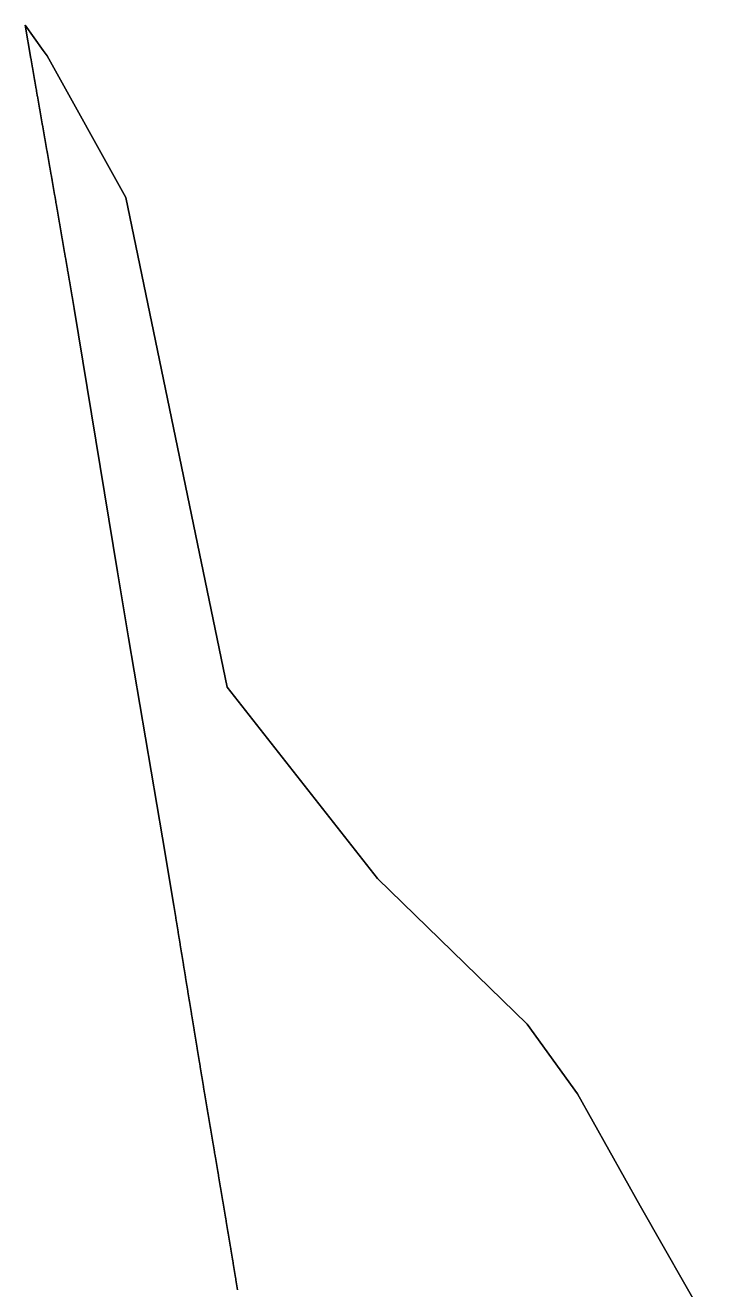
# Model space of a CAD drawing. Header units: inches. Extents: x 130170 to 284068, y 377793 to 804530.
# Drawn here: x 193445.8 to 193652.3, y 486106 to 486488.3 of the extents above; entities that cross this region are included whole.
import ezdxf

# ---------------------------------------------------------------- set-up
doc = ezdxf.new("R2010")
doc.units = ezdxf.units.IN
doc.header["$MEASUREMENT"] = 0
doc.layers.add('muni_il', color=7, linetype='Continuous')

msp = doc.modelspace()

# ---------------------------------------------------------------- linework, layer by layer
at = {"layer": 'muni_il'}
for points in [[(193652.29, 486095.44), (193631.88, 486131.37), (193612.92, 486165.18), (193597.7, 486186.23), (193552.32, 486230.31), (193506.92, 486288.21), (193476.22, 486436.24), (193452.42, 486479.11), (193451.25, 486480.74), (193445.79, 486488.31), (193447.5, 486478.27), (193447.53, 486478.07), (193447.56, 486477.87), (193447.6, 486477.67), (193447.63, 486477.48), (193447.67, 486477.28), (193447.7, 486477.08), (193447.73, 486476.89), (193447.77, 486476.69), (193447.8, 486476.49), (193447.84, 486476.3), (193447.87, 486476.1), (193447.9, 486475.9), (193447.94, 486475.7), (193447.97, 486475.51), (193448.01, 486475.31), (193448.04, 486475.11), (193448.08, 486474.92), (193448.11, 486474.72), (193448.14, 486474.52), (193448.18, 486474.32), (193448.21, 486474.13), (193448.25, 486473.93), (193448.28, 486473.73), (193448.31, 486473.54), (193448.35, 486473.34), (193448.38, 486473.14), (193448.42, 486472.95), (193448.45, 486472.75), (193448.49, 486472.55), (193448.52, 486472.35), (193448.55, 486472.16), (193448.59, 486471.96), (193448.62, 486471.76), (193448.66, 486471.57), (193448.69, 486471.37), (193448.73, 486471.17), (193448.76, 486470.97), (193448.79, 486470.78), (193448.83, 486470.58), (193448.86, 486470.38), (193448.9, 486470.19), (193448.93, 486469.99), (193448.96, 486469.79), (193449, 486469.6), (193449.03, 486469.4), (193449.07, 486469.2), (193449.1, 486469), (193449.14, 486468.81), (193449.17, 486468.61), (193449.2, 486468.41), (193449.24, 486468.22), (193449.27, 486468.02), (193449.31, 486467.82), (193449.34, 486467.62), (193449.38, 486467.43), (193449.41, 486467.23), (193449.44, 486467.03), (193449.48, 486466.84), (193449.51, 486466.64), (193449.55, 486466.44), (193449.58, 486466.25), (193449.62, 486466.05), (193449.65, 486465.85), (193449.68, 486465.65), (193449.72, 486465.46), (193449.75, 486465.26), (193449.79, 486465.06), (193449.82, 486464.87), (193449.86, 486464.67), (193449.89, 486464.47), (193449.92, 486464.28), (193449.96, 486464.08), (193449.99, 486463.88), (193450.03, 486463.68), (193450.06, 486463.49), (193450.1, 486463.29), (193450.13, 486463.09), (193450.16, 486462.9), (193450.2, 486462.7), (193450.23, 486462.5), (193450.27, 486462.3), (193450.3, 486462.11), (193450.34, 486461.91), (193450.37, 486461.71), (193450.4, 486461.52), (193450.44, 486461.32), (193450.47, 486461.12), (193450.51, 486460.93), (193450.54, 486460.73), (193450.58, 486460.53), (193450.61, 486460.33), (193450.64, 486460.14), (193450.68, 486459.94), (193450.71, 486459.74), (193450.75, 486459.55), (193450.78, 486459.35), (193450.82, 486459.15), (193450.85, 486458.96), (193450.89, 486458.76), (193450.92, 486458.56), (193450.95, 486458.36), (193450.99, 486458.17), (193451.02, 486457.97), (193451.06, 486457.77), (193451.09, 486457.58), (193451.13, 486457.38), (193451.16, 486457.18), (193451.19, 486456.99), (193451.23, 486456.79), (193451.26, 486456.59), (193451.3, 486456.39), (193451.33, 486456.2), (193451.37, 486456), (193451.4, 486455.8), (193451.44, 486455.61), (193451.47, 486455.41), (193451.5, 486455.21), (193451.54, 486455.02), (193451.57, 486454.82), (193451.61, 486454.62), (193451.64, 486454.42), (193451.68, 486454.23), (193451.71, 486454.03), (193451.75, 486453.83), (193451.78, 486453.64), (193451.81, 486453.44), (193451.85, 486453.24), (193451.88, 486453.04), (193451.92, 486452.85), (193451.95, 486452.65), (193451.99, 486452.45), (193452.02, 486452.26), (193452.06, 486452.06), (193452.09, 486451.86), (193452.12, 486451.67), (193452.16, 486451.47), (193452.19, 486451.27), (193452.23, 486451.07), (193452.26, 486450.88), (193452.3, 486450.68), (193452.33, 486450.48), (193452.37, 486450.29), (193452.4, 486450.09), (193452.43, 486449.89), (193452.47, 486449.7), (193452.5, 486449.5), (193452.54, 486449.3), (193452.57, 486449.1), (193452.61, 486448.91), (193452.64, 486448.71), (193452.68, 486448.51), (193452.71, 486448.32), (193452.74, 486448.12), (193452.78, 486447.92), (193452.81, 486447.73), (193452.85, 486447.53), (193452.88, 486447.33), (193452.92, 486447.13), (193452.95, 486446.94), (193452.99, 486446.74), (193453.02, 486446.54), (193453.05, 486446.35), (193453.09, 486446.15), (193453.12, 486445.95), (193453.16, 486445.76), (193453.19, 486445.56), (193453.23, 486445.36), (193453.26, 486445.16), (193453.3, 486444.97), (193453.33, 486444.77), (193453.37, 486444.57), (193453.4, 486444.38), (193453.43, 486444.18), (193453.47, 486443.98), (193453.5, 486443.79), (193453.54, 486443.59), (193453.57, 486443.39), (193453.61, 486443.19), (193453.64, 486443), (193453.68, 486442.8), (193453.71, 486442.6), (193453.75, 486442.41), (193453.78, 486442.21), (193453.84, 486441.87), (193453.9, 486441.53), (193453.93, 486441.34), (193453.97, 486441.14), (193454, 486440.94), (193454.04, 486440.74), (193454.07, 486440.55), (193454.1, 486440.35), (193454.14, 486440.15), (193454.17, 486439.96), (193454.21, 486439.76), (193454.24, 486439.56), (193454.27, 486439.37), (193454.31, 486439.17), (193454.34, 486438.97), (193454.38, 486438.77), (193454.41, 486438.58), (193454.45, 486438.38), (193454.48, 486438.18), (193454.51, 486437.99), (193454.55, 486437.79), (193454.58, 486437.59), (193454.62, 486437.39), (193454.65, 486437.2), (193454.68, 486437), (193454.72, 486436.8), (193454.75, 486436.61), (193454.79, 486436.41), (193454.82, 486436.21), (193454.86, 486436.02), (193454.89, 486435.82), (193454.92, 486435.62), (193454.96, 486435.42), (193454.99, 486435.23), (193455.03, 486435.03), (193455.06, 486434.83), (193455.09, 486434.64), (193455.13, 486434.44), (193455.16, 486434.24), (193455.2, 486434.04), (193455.23, 486433.85), (193455.26, 486433.65), (193455.3, 486433.45), (193455.33, 486433.26), (193455.37, 486433.06), (193455.4, 486432.86), (193455.43, 486432.66), (193455.47, 486432.47), (193455.5, 486432.27), (193455.54, 486432.07), (193455.57, 486431.88), (193455.61, 486431.68), (193455.64, 486431.48), (193455.67, 486431.29), (193455.71, 486431.09), (193455.74, 486430.89), (193455.78, 486430.69), (193455.81, 486430.5), (193455.84, 486430.3), (193455.88, 486430.1), (193455.91, 486429.91), (193455.95, 486429.71), (193455.98, 486429.51), (193456.01, 486429.31), (193456.05, 486429.12), (193456.08, 486428.92), (193456.12, 486428.72), (193456.15, 486428.53), (193456.18, 486428.33), (193456.22, 486428.13), (193456.25, 486427.93), (193456.29, 486427.74), (193456.32, 486427.54), (193456.35, 486427.34), (193456.39, 486427.15), (193456.42, 486426.95), (193456.46, 486426.75), (193456.49, 486426.56), (193456.52, 486426.36), (193456.56, 486426.16), (193456.59, 486425.96), (193456.63, 486425.77), (193456.66, 486425.57), (193456.69, 486425.37), (193456.73, 486425.18), (193456.76, 486424.98), (193456.8, 486424.78), (193456.83, 486424.58), (193456.86, 486424.39), (193456.9, 486424.19), (193456.93, 486423.99), (193456.96, 486423.8), (193457, 486423.6), (193457.03, 486423.4), (193457.07, 486423.2), (193457.1, 486423.01), (193457.13, 486422.81), (193457.17, 486422.61), (193457.2, 486422.42), (193457.24, 486422.22), (193457.27, 486422.02), (193457.3, 486421.82), (193457.34, 486421.63), (193457.37, 486421.43), (193457.41, 486421.23), (193457.44, 486421.04), (193457.47, 486420.84), (193457.51, 486420.64), (193457.54, 486420.45), (193457.58, 486420.25), (193457.61, 486420.05), (193457.64, 486419.85), (193457.68, 486419.66), (193457.71, 486419.46), (193457.74, 486419.26), (193457.78, 486419.07), (193457.81, 486418.87), (193457.85, 486418.67), (193457.88, 486418.47), (193457.91, 486418.28), (193457.95, 486418.08), (193457.98, 486417.88), (193458.02, 486417.69), (193458.05, 486417.49), (193458.08, 486417.29), (193458.12, 486417.09), (193458.15, 486416.9), (193458.18, 486416.7), (193458.22, 486416.5), (193458.25, 486416.31), (193458.29, 486416.11), (193458.32, 486415.91), (193458.35, 486415.71), (193458.39, 486415.52), (193458.42, 486415.32), (193458.45, 486415.12), (193458.49, 486414.93), (193458.52, 486414.73), (193458.56, 486414.53), (193458.59, 486414.33), (193458.62, 486414.14), (193458.66, 486413.94), (193458.69, 486413.74), (193458.73, 486413.55), (193458.76, 486413.35), (193458.79, 486413.15), (193458.83, 486412.95), (193458.86, 486412.76), (193458.89, 486412.56), (193458.93, 486412.36), (193458.96, 486412.17), (193459, 486411.97), (193459.03, 486411.77), (193459.06, 486411.57), (193459.1, 486411.38), (193459.13, 486411.18), (193459.16, 486410.98), (193459.2, 486410.79), (193459.23, 486410.59), (193459.27, 486410.39), (193459.3, 486410.19), (193459.33, 486410), (193459.37, 486409.8), (193459.4, 486409.6), (193459.43, 486409.41), (193459.47, 486409.21), (193459.5, 486409.01), (193459.53, 486408.81), (193459.57, 486408.62), (193459.6, 486408.42), (193459.64, 486408.22), (193459.67, 486408.03), (193459.7, 486407.83), (193459.74, 486407.63), (193459.77, 486407.43), (193459.8, 486407.24), (193459.84, 486407.04), (193459.87, 486406.84), (193459.91, 486406.65), (193459.94, 486406.45), (193459.97, 486406.25), (193460.01, 486406.05), (193460.04, 486405.86), (193460.07, 486405.66), (193460.11, 486405.46), (193460.14, 486405.27), (193460.17, 486405.07), (193460.21, 486404.87), (193460.24, 486404.67), (193460.28, 486404.48), (193460.31, 486404.28), (193460.34, 486404.08), (193460.38, 486403.89), (193460.41, 486403.69), (193460.44, 486403.49), (193460.48, 486403.29), (193460.51, 486403.1), (193460.54, 486402.9), (193460.58, 486402.7), (193473.68, 486323.05), (193477.03, 486303.06), (193487.36, 486242.6), (193490.76, 486222.09), (193490.79, 486221.89), (193490.82, 486221.69), (193490.86, 486221.49), (193490.89, 486221.3), (193490.92, 486221.1), (193490.95, 486220.9), (193490.98, 486220.7), (193491.01, 486220.51), (193491.05, 486220.31), (193491.08, 486220.11), (193491.11, 486219.91), (193491.14, 486219.72), (193491.18, 486219.52), (193491.21, 486219.32), (193491.24, 486219.12), (193491.27, 486218.93), (193491.3, 486218.73), (193491.34, 486218.53), (193491.37, 486218.33), (193491.4, 486218.14), (193491.43, 486217.94), (193491.46, 486217.74), (193491.5, 486217.54), (193491.53, 486217.35), (193491.56, 486217.15), (193491.59, 486216.95), (193491.62, 486216.75), (193491.66, 486216.56), (193491.69, 486216.36), (193491.72, 486216.16), (193491.75, 486215.96), (193491.78, 486215.77), (193491.82, 486215.57), (193491.85, 486215.37), (193491.88, 486215.18), (193491.91, 486214.98), (193491.94, 486214.78), (193491.98, 486214.58), (193492.01, 486214.39), (193492.04, 486214.19), (193492.07, 486213.99), (193492.1, 486213.79), (193492.14, 486213.6), (193492.17, 486213.4), (193492.2, 486213.2), (193492.23, 486213), (193492.27, 486212.81), (193492.3, 486212.61), (193492.33, 486212.41), (193492.36, 486212.21), (193492.39, 486212.02), (193492.43, 486211.82), (193492.46, 486211.62), (193492.49, 486211.42), (193492.52, 486211.23), (193492.55, 486211.03), (193492.59, 486210.83), (193492.62, 486210.63), (193492.65, 486210.44), (193492.68, 486210.24), (193492.71, 486210.04), (193492.75, 486209.85), (193492.78, 486209.65), (193492.81, 486209.45), (193492.84, 486209.25), (193492.88, 486209.06), (193492.91, 486208.86), (193492.94, 486208.66), (193492.97, 486208.46), (193493, 486208.27), (193493.04, 486208.07), (193493.07, 486207.87), (193493.1, 486207.67), (193493.13, 486207.48), (193493.16, 486207.28), (193493.2, 486207.08), (193493.23, 486206.88), (193493.26, 486206.69), (193493.29, 486206.49), (193493.33, 486206.29), (193493.36, 486206.09), (193493.39, 486205.9), (193493.42, 486205.7), (193493.45, 486205.5), (193493.49, 486205.31), (193493.52, 486205.11), (193493.55, 486204.91), (193493.58, 486204.71), (193493.62, 486204.52), (193493.65, 486204.32), (193493.68, 486204.12), (193493.71, 486203.92), (193493.74, 486203.73), (193493.78, 486203.53), (193493.81, 486203.33), (193493.84, 486203.13), (193493.87, 486202.94), (193493.91, 486202.74), (193493.94, 486202.54), (193493.97, 486202.34), (193494, 486202.15), (193494.03, 486201.95), (193494.07, 486201.75), (193494.1, 486201.55), (193494.13, 486201.36), (193494.16, 486201.16), (193494.2, 486200.96), (193494.23, 486200.77), (193494.26, 486200.57), (193494.29, 486200.37), (193494.32, 486200.17), (193494.36, 486199.98), (193494.39, 486199.78), (193494.42, 486199.58), (193494.45, 486199.38), (193494.49, 486199.19), (193494.52, 486198.99), (193494.55, 486198.79), (193494.58, 486198.59), (193494.61, 486198.4), (193494.65, 486198.2), (193494.68, 486198), (193494.71, 486197.8), (193494.74, 486197.61), (193494.78, 486197.41), (193494.81, 486197.21), (193494.84, 486197.02), (193494.87, 486196.82), (193494.91, 486196.62), (193494.94, 486196.42), (193494.97, 486196.23), (193495, 486196.03), (193495.03, 486195.83), (193495.07, 486195.63), (193495.1, 486195.44), (193495.13, 486195.24), (193495.16, 486195.04), (193495.2, 486194.84), (193495.23, 486194.65), (193495.26, 486194.45), (193495.29, 486194.25), (193495.32, 486194.05), (193495.36, 486193.86), (193495.39, 486193.66), (193495.42, 486193.46), (193495.45, 486193.27), (193495.49, 486193.07), (193495.52, 486192.87), (193495.55, 486192.67), (193495.58, 486192.48), (193495.62, 486192.28), (193495.65, 486192.08), (193495.68, 486191.88), (193495.71, 486191.69), (193495.75, 486191.49), (193495.78, 486191.29), (193495.81, 486191.09), (193495.84, 486190.9), (193495.87, 486190.7), (193495.91, 486190.5), (193495.94, 486190.3), (193495.97, 486190.11), (193496, 486189.91), (193496.04, 486189.71), (193496.07, 486189.52), (193496.1, 486189.32), (193496.13, 486189.12), (193496.17, 486188.92), (193496.2, 486188.73), (193496.23, 486188.53), (193496.26, 486188.33), (193496.3, 486188.13), (193496.33, 486187.94), (193496.36, 486187.74), (193496.39, 486187.54), (193496.43, 486187.34), (193496.46, 486187.15), (193496.49, 486186.95), (193496.52, 486186.75), (193496.55, 486186.55), (193496.59, 486186.36), (193496.62, 486186.16), (193496.65, 486185.96), (193496.68, 486185.77), (193496.72, 486185.57), (193496.75, 486185.37), (193496.78, 486185.17), (193496.81, 486184.98), (193496.85, 486184.78), (193496.88, 486184.58), (193496.91, 486184.38), (193496.94, 486184.19), (193496.98, 486183.99), (193497.01, 486183.79), (193497.04, 486183.59), (193497.07, 486183.4), (193497.11, 486183.2), (193497.14, 486183), (193497.17, 486182.8), (193497.2, 486182.61), (193497.24, 486182.41), (193497.27, 486182.21), (193497.3, 486182.02), (193497.33, 486181.82), (193497.37, 486181.62), (193497.4, 486181.42), (193497.43, 486181.23), (193497.46, 486181.03), (193497.5, 486180.83), (193497.53, 486180.63), (193497.56, 486180.44), (193497.59, 486180.24), (193497.63, 486180.04), (193497.66, 486179.84), (193497.69, 486179.65), (193497.72, 486179.45), (193497.76, 486179.25), (193497.79, 486179.06), (193497.82, 486178.86), (193497.85, 486178.66), (193497.89, 486178.46), (193497.92, 486178.27), (193497.95, 486178.07), (193497.98, 486177.87), (193498.02, 486177.67), (193498.05, 486177.48), (193498.08, 486177.28), (193498.11, 486177.08), (193498.15, 486176.88), (193498.18, 486176.69), (193498.21, 486176.49), (193498.24, 486176.29), (193498.28, 486176.1), (193498.31, 486175.9), (193498.34, 486175.7), (193498.37, 486175.5), (193498.41, 486175.31), (193498.44, 486175.11), (193498.47, 486174.91), (193498.5, 486174.71), (193498.54, 486174.52), (193498.57, 486174.32), (193498.6, 486174.12), (193498.63, 486173.92), (193498.67, 486173.73), (193498.7, 486173.53), (193498.73, 486173.33), (193498.76, 486173.14), (193498.8, 486172.94), (193498.83, 486172.74), (193498.86, 486172.54), (193498.89, 486172.35), (193498.93, 486172.15), (193498.96, 486171.95), (193498.99, 486171.75), (193499.02, 486171.56), (193499.06, 486171.36), (193499.09, 486171.16), (193499.12, 486170.96), (193499.15, 486170.77), (193499.19, 486170.57), (193499.22, 486170.37), (193499.25, 486170.18), (193499.29, 486169.98), (193499.32, 486169.78), (193499.35, 486169.58), (193499.38, 486169.39), (193499.42, 486169.19), (193499.45, 486168.99), (193499.48, 486168.79), (193499.51, 486168.6), (193499.55, 486168.4), (193499.58, 486168.2), (193499.61, 486168), (193499.64, 486167.81), (193499.68, 486167.61), (193499.71, 486167.41), (193499.74, 486167.22), (193499.77, 486167.02), (193499.81, 486166.82), (193499.84, 486166.62), (193499.87, 486166.43), (193499.91, 486166.23), (193499.94, 486166.03), (193499.97, 486165.83), (193500, 486165.64), (193500.04, 486165.44), (193500.07, 486165.24), (193500.1, 486165.04), (193500.13, 486164.85), (193500.17, 486164.65), (193500.2, 486164.45), (193500.23, 486164.26), (193500.26, 486164.06), (193500.3, 486163.86), (193500.33, 486163.66), (193500.36, 486163.47), (193500.39, 486163.27), (193500.43, 486163.07), (193500.46, 486162.87), (193500.49, 486162.68), (193500.53, 486162.48), (193500.56, 486162.28), (193500.59, 486162.09), (193500.62, 486161.89), (193500.66, 486161.69), (193500.69, 486161.49), (193500.72, 486161.3), (193500.75, 486161.1), (193500.79, 486160.9), (193500.85, 486160.51), (193500.89, 486160.28), (193500.93, 486160.08), (193500.96, 486159.89), (193500.99, 486159.69), (193501.03, 486159.49), (193501.06, 486159.29), (193501.09, 486159.1), (193501.13, 486158.9), (193501.16, 486158.7), (193501.19, 486158.51), (193501.23, 486158.31), (193501.26, 486158.11), (193501.29, 486157.91), (193501.33, 486157.72), (193501.36, 486157.52), (193501.4, 486157.32), (193501.43, 486157.13), (193501.46, 486156.93), (193501.5, 486156.73), (193501.53, 486156.53), (193501.56, 486156.34), (193501.6, 486156.14), (193501.63, 486155.94), (193501.66, 486155.75), (193501.7, 486155.55), (193501.73, 486155.35), (193501.76, 486155.15), (193501.8, 486154.96), (193501.83, 486154.76), (193501.87, 486154.56), (193501.9, 486154.37), (193501.93, 486154.17), (193501.97, 486153.97), (193502, 486153.77), (193502.03, 486153.58), (193502.07, 486153.38), (193502.1, 486153.18), (193502.13, 486152.98), (193502.17, 486152.79), (193502.2, 486152.59), (193502.23, 486152.39), (193502.27, 486152.2), (193502.3, 486152), (193502.34, 486151.8), (193502.37, 486151.6), (193502.4, 486151.41), (193502.44, 486151.21), (193502.47, 486151.01), (193502.5, 486150.82), (193502.54, 486150.62), (193502.57, 486150.42), (193502.6, 486150.22), (193502.64, 486150.03), (193502.67, 486149.83), (193502.7, 486149.63), (193502.74, 486149.44), (193502.77, 486149.24), (193502.8, 486149.04), (193502.84, 486148.84), (193502.87, 486148.65), (193502.9, 486148.45), (193502.94, 486148.25), (193502.97, 486148.06), (193503, 486147.86), (193503.04, 486147.66), (193503.07, 486147.46), (193503.1, 486147.27), (193503.14, 486147.07), (193503.17, 486146.87), (193503.21, 486146.68), (193503.24, 486146.48), (193503.27, 486146.28), (193503.31, 486146.08), (193503.34, 486145.89), (193503.37, 486145.69), (193503.41, 486145.49), (193503.44, 486145.29), (193503.47, 486145.1), (193503.51, 486144.9), (193503.54, 486144.7), (193503.57, 486144.51), (193503.61, 486144.31), (193503.64, 486144.11), (193503.67, 486143.91), (193503.71, 486143.72), (193503.74, 486143.52), (193503.77, 486143.32), (193503.81, 486143.13), (193503.84, 486142.93), (193503.87, 486142.73), (193503.91, 486142.53), (193503.94, 486142.34), (193503.97, 486142.14), (193504.01, 486141.94), (193504.04, 486141.75), (193504.07, 486141.55), (193504.11, 486141.35), (193504.14, 486141.15), (193504.17, 486140.96), (193504.21, 486140.76), (193504.24, 486140.56), (193504.27, 486140.37), (193504.31, 486140.17), (193504.34, 486139.97), (193504.37, 486139.77), (193504.41, 486139.58), (193504.44, 486139.38), (193504.47, 486139.18), (193504.51, 486138.98), (193504.54, 486138.79), (193504.57, 486138.59), (193504.61, 486138.39), (193504.64, 486138.2), (193504.67, 486138), (193504.71, 486137.8), (193504.74, 486137.6), (193504.77, 486137.41), (193504.81, 486137.21), (193504.84, 486137.01), (193504.87, 486136.82), (193504.91, 486136.62), (193504.94, 486136.42), (193504.97, 486136.22), (193505.01, 486136.03), (193505.04, 486135.83), (193505.07, 486135.63), (193505.11, 486135.43), (193505.14, 486135.24), (193505.17, 486135.04), (193505.2, 486134.84), (193505.24, 486134.65), (193505.27, 486134.45), (193505.3, 486134.25), (193505.34, 486134.05), (193505.37, 486133.86), (193505.4, 486133.66), (193505.44, 486133.46), (193505.47, 486133.27), (193505.5, 486133.07), (193505.54, 486132.87), (193505.57, 486132.67), (193505.6, 486132.48), (193505.64, 486132.28), (193505.67, 486132.08), (193505.7, 486131.88), (193505.74, 486131.69), (193505.77, 486131.49), (193505.8, 486131.29), (193505.84, 486131.1), (193505.87, 486130.9), (193505.9, 486130.7), (193505.94, 486130.5), (193505.97, 486130.31), (193506, 486130.11), (193506.03, 486129.91), (193506.07, 486129.72), (193506.1, 486129.52), (193506.13, 486129.32), (193506.17, 486129.12), (193506.2, 486128.93), (193506.23, 486128.73), (193506.27, 486128.53), (193506.3, 486128.33), (193506.33, 486128.14), (193506.37, 486127.94), (193506.4, 486127.74), (193506.43, 486127.55), (193506.47, 486127.35), (193506.5, 486127.15), (193506.53, 486126.95), (193506.56, 486126.76), (193506.6, 486126.56), (193506.63, 486126.36), (193506.66, 486126.16), (193506.7, 486125.97), (193506.73, 486125.77), (193506.76, 486125.57), (193506.8, 486125.38), (193506.83, 486125.18), (193506.86, 486124.98), (193506.9, 486124.78), (193506.93, 486124.59), (193506.96, 486124.39), (193506.99, 486124.19), (193507.03, 486124), (193507.06, 486123.8), (193507.09, 486123.6), (193507.13, 486123.4), (193507.16, 486123.21), (193507.19, 486123.01), (193507.23, 486122.81), (193507.26, 486122.61), (193507.29, 486122.42), (193507.33, 486122.22), (193507.36, 486122.02), (193507.39, 486121.83), (193507.42, 486121.63), (193507.46, 486121.43), (193507.49, 486121.23), (193507.52, 486121.04), (193507.56, 486120.84), (193507.59, 486120.64), (193507.62, 486120.44), (193507.66, 486120.25), (193507.69, 486120.05), (193507.72, 486119.85), (193507.75, 486119.66), (193507.79, 486119.46), (193507.82, 486119.26), (193507.85, 486119.06), (193507.89, 486118.87), (193507.92, 486118.67), (193507.95, 486118.47), (193508, 486118.19), (193508.03, 486117.99), (193508.06, 486117.8), (193508.1, 486117.6), (193508.13, 486117.4), (193508.16, 486117.21), (193508.19, 486117.01), (193508.23, 486116.81), (193508.26, 486116.61), (193508.29, 486116.42), (193508.32, 486116.22), (193508.35, 486116.02), (193508.39, 486115.82), (193508.42, 486115.63), (193508.45, 486115.43), (193508.48, 486115.23), (193508.52, 486115.03), (193508.55, 486114.84), (193508.58, 486114.64), (193508.61, 486114.44), (193508.65, 486114.24), (193508.68, 486114.05), (193508.71, 486113.85), (193508.74, 486113.65), (193508.78, 486113.46), (193508.81, 486113.26), (193508.84, 486113.06), (193508.87, 486112.86), (193508.91, 486112.67), (193508.94, 486112.47), (193508.97, 486112.27), (193509, 486112.07), (193509.04, 486111.88), (193509.07, 486111.68), (193509.1, 486111.48), (193509.13, 486111.28), (193509.16, 486111.09), (193509.2, 486110.89), (193509.23, 486110.69), (193509.26, 486110.5), (193509.29, 486110.3), (193509.33, 486110.1), (193509.36, 486109.9), (193509.39, 486109.71), (193509.42, 486109.51), (193509.46, 486109.31), (193509.49, 486109.11), (193509.52, 486108.92), (193509.55, 486108.72), (193509.58, 486108.52), (193509.62, 486108.32), (193509.65, 486108.13), (193509.68, 486107.93), (193509.71, 486107.73), (193509.75, 486107.53), (193509.78, 486107.34), (193509.81, 486107.14), (193509.84, 486106.94), (193509.88, 486106.74), (193509.91, 486106.55), (193509.94, 486106.35), (193509.97, 486106.15), (193510, 486105.96)], [(193510, 486105.96), (193509.97, 486106.15), (193509.94, 486106.35), (193509.91, 486106.55), (193509.88, 486106.74), (193509.84, 486106.94), (193509.81, 486107.14), (193509.78, 486107.34), (193509.75, 486107.53), (193509.71, 486107.73), (193509.68, 486107.93), (193509.65, 486108.13), (193509.62, 486108.32), (193509.58, 486108.52), (193509.55, 486108.72), (193509.52, 486108.92), (193509.49, 486109.11), (193509.46, 486109.31), (193509.42, 486109.51), (193509.39, 486109.71), (193509.36, 486109.9), (193509.33, 486110.1), (193509.29, 486110.3), (193509.26, 486110.5), (193509.23, 486110.69), (193509.2, 486110.89), (193509.16, 486111.09), (193509.13, 486111.28), (193509.1, 486111.48), (193509.07, 486111.68), (193509.04, 486111.88), (193509, 486112.07), (193508.97, 486112.27), (193508.94, 486112.47), (193508.91, 486112.67), (193508.87, 486112.86), (193508.84, 486113.06), (193508.81, 486113.26), (193508.78, 486113.46), (193508.74, 486113.65), (193508.71, 486113.85), (193508.68, 486114.05), (193508.65, 486114.24), (193508.61, 486114.44), (193508.58, 486114.64), (193508.55, 486114.84), (193508.52, 486115.03), (193508.48, 486115.23), (193508.45, 486115.43), (193508.42, 486115.63), (193508.39, 486115.82), (193508.35, 486116.02), (193508.32, 486116.22), (193508.29, 486116.42), (193508.26, 486116.61), (193508.23, 486116.81), (193508.19, 486117.01), (193508.16, 486117.21), (193508.13, 486117.4), (193508.1, 486117.6), (193508.06, 486117.8), (193508.03, 486117.99), (193508, 486118.19), (193507.95, 486118.47), (193507.92, 486118.67), (193507.89, 486118.87), (193507.85, 486119.06), (193507.82, 486119.26), (193507.79, 486119.46), (193507.75, 486119.66), (193507.72, 486119.85), (193507.69, 486120.05), (193507.66, 486120.25), (193507.62, 486120.44), (193507.59, 486120.64), (193507.56, 486120.84), (193507.52, 486121.04), (193507.49, 486121.23), (193507.46, 486121.43), (193507.42, 486121.63), (193507.39, 486121.83), (193507.36, 486122.02), (193507.33, 486122.22), (193507.29, 486122.42), (193507.26, 486122.61), (193507.23, 486122.81), (193507.19, 486123.01), (193507.16, 486123.21), (193507.13, 486123.4), (193507.09, 486123.6), (193507.06, 486123.8), (193507.03, 486124), (193506.99, 486124.19), (193506.96, 486124.39), (193506.93, 486124.59), (193506.9, 486124.78), (193506.86, 486124.98), (193506.83, 486125.18), (193506.8, 486125.38), (193506.76, 486125.57), (193506.73, 486125.77), (193506.7, 486125.97), (193506.66, 486126.16), (193506.63, 486126.36), (193506.6, 486126.56), (193506.56, 486126.76), (193506.53, 486126.95), (193506.5, 486127.15), (193506.47, 486127.35), (193506.43, 486127.55), (193506.4, 486127.74), (193506.37, 486127.94), (193506.33, 486128.14), (193506.3, 486128.33), (193506.27, 486128.53), (193506.23, 486128.73), (193506.2, 486128.93), (193506.17, 486129.12), (193506.13, 486129.32), (193506.1, 486129.52), (193506.07, 486129.72), (193506.03, 486129.91), (193506, 486130.11), (193505.97, 486130.31), (193505.94, 486130.5), (193505.9, 486130.7), (193505.87, 486130.9), (193505.84, 486131.1), (193505.8, 486131.29), (193505.77, 486131.49), (193505.74, 486131.69), (193505.7, 486131.88), (193505.67, 486132.08), (193505.64, 486132.28), (193505.6, 486132.48), (193505.57, 486132.67), (193505.54, 486132.87), (193505.5, 486133.07), (193505.47, 486133.27), (193505.44, 486133.46), (193505.4, 486133.66), (193505.37, 486133.86), (193505.34, 486134.05), (193505.3, 486134.25), (193505.27, 486134.45), (193505.24, 486134.65), (193505.2, 486134.84), (193505.17, 486135.04), (193505.14, 486135.24), (193505.11, 486135.43), (193505.07, 486135.63), (193505.04, 486135.83), (193505.01, 486136.03), (193504.97, 486136.22), (193504.94, 486136.42), (193504.91, 486136.62), (193504.87, 486136.82), (193504.84, 486137.01), (193504.81, 486137.21), (193504.77, 486137.41), (193504.74, 486137.6), (193504.71, 486137.8), (193504.67, 486138), (193504.64, 486138.2), (193504.61, 486138.39), (193504.57, 486138.59), (193504.54, 486138.79), (193504.51, 486138.98), (193504.47, 486139.18), (193504.44, 486139.38), (193504.41, 486139.58), (193504.37, 486139.77), (193504.34, 486139.97), (193504.31, 486140.17), (193504.27, 486140.37), (193504.24, 486140.56), (193504.21, 486140.76), (193504.17, 486140.96), (193504.14, 486141.15), (193504.11, 486141.35), (193504.07, 486141.55), (193504.04, 486141.75), (193504.01, 486141.94), (193503.97, 486142.14), (193503.94, 486142.34), (193503.91, 486142.53), (193503.87, 486142.73), (193503.84, 486142.93), (193503.81, 486143.13), (193503.77, 486143.32), (193503.74, 486143.52), (193503.71, 486143.72), (193503.67, 486143.91), (193503.64, 486144.11), (193503.61, 486144.31), (193503.57, 486144.51), (193503.54, 486144.7), (193503.51, 486144.9), (193503.47, 486145.1), (193503.44, 486145.29), (193503.41, 486145.49), (193503.37, 486145.69), (193503.34, 486145.89), (193503.31, 486146.08), (193503.27, 486146.28), (193503.24, 486146.48), (193503.21, 486146.68), (193503.17, 486146.87), (193503.14, 486147.07), (193503.1, 486147.27), (193503.07, 486147.46), (193503.04, 486147.66), (193503, 486147.86), (193502.97, 486148.06), (193502.94, 486148.25), (193502.9, 486148.45), (193502.87, 486148.65), (193502.84, 486148.84), (193502.8, 486149.04), (193502.77, 486149.24), (193502.74, 486149.44), (193502.7, 486149.63), (193502.67, 486149.83), (193502.64, 486150.03), (193502.6, 486150.22), (193502.57, 486150.42), (193502.54, 486150.62), (193502.5, 486150.82), (193502.47, 486151.01), (193502.44, 486151.21), (193502.4, 486151.41), (193502.37, 486151.6), (193502.34, 486151.8), (193502.3, 486152), (193502.27, 486152.2), (193502.23, 486152.39), (193502.2, 486152.59), (193502.17, 486152.79), (193502.13, 486152.98), (193502.1, 486153.18), (193502.07, 486153.38), (193502.03, 486153.58), (193502, 486153.77), (193501.97, 486153.97), (193501.93, 486154.17), (193501.9, 486154.37), (193501.87, 486154.56), (193501.83, 486154.76), (193501.8, 486154.96), (193501.76, 486155.15), (193501.73, 486155.35), (193501.7, 486155.55), (193501.66, 486155.75), (193501.63, 486155.94), (193501.6, 486156.14), (193501.56, 486156.34), (193501.53, 486156.53), (193501.5, 486156.73), (193501.46, 486156.93), (193501.43, 486157.13), (193501.4, 486157.32), (193501.36, 486157.52), (193501.33, 486157.72), (193501.29, 486157.91), (193501.26, 486158.11), (193501.23, 486158.31), (193501.19, 486158.51), (193501.16, 486158.7), (193501.13, 486158.9), (193501.09, 486159.1), (193501.06, 486159.29), (193501.03, 486159.49), (193500.99, 486159.69), (193500.96, 486159.89), (193500.93, 486160.08), (193500.89, 486160.28), (193500.85, 486160.51), (193500.79, 486160.9), (193500.75, 486161.1), (193500.72, 486161.3), (193500.69, 486161.49), (193500.66, 486161.69), (193500.62, 486161.89), (193500.59, 486162.09), (193500.56, 486162.28), (193500.53, 486162.48), (193500.49, 486162.68), (193500.46, 486162.87), (193500.43, 486163.07), (193500.39, 486163.27), (193500.36, 486163.47), (193500.33, 486163.66), (193500.3, 486163.86), (193500.26, 486164.06), (193500.23, 486164.26), (193500.2, 486164.45), (193500.17, 486164.65), (193500.13, 486164.85), (193500.1, 486165.04), (193500.07, 486165.24), (193500.04, 486165.44), (193500, 486165.64), (193499.97, 486165.83), (193499.94, 486166.03), (193499.91, 486166.23), (193499.87, 486166.43), (193499.84, 486166.62), (193499.81, 486166.82), (193499.77, 486167.02), (193499.74, 486167.22), (193499.71, 486167.41), (193499.68, 486167.61), (193499.64, 486167.81), (193499.61, 486168), (193499.58, 486168.2), (193499.55, 486168.4), (193499.51, 486168.6), (193499.48, 486168.79), (193499.45, 486168.99), (193499.42, 486169.19), (193499.38, 486169.39), (193499.35, 486169.58), (193499.32, 486169.78), (193499.29, 486169.98), (193499.25, 486170.18), (193499.22, 486170.37), (193499.19, 486170.57), (193499.15, 486170.77), (193499.12, 486170.96), (193499.09, 486171.16), (193499.06, 486171.36), (193499.02, 486171.56), (193498.99, 486171.75), (193498.96, 486171.95), (193498.93, 486172.15), (193498.89, 486172.35), (193498.86, 486172.54), (193498.83, 486172.74), (193498.8, 486172.94), (193498.76, 486173.14), (193498.73, 486173.33), (193498.7, 486173.53), (193498.67, 486173.73), (193498.63, 486173.92), (193498.6, 486174.12), (193498.57, 486174.32), (193498.54, 486174.52), (193498.5, 486174.71), (193498.47, 486174.91), (193498.44, 486175.11), (193498.41, 486175.31), (193498.37, 486175.5), (193498.34, 486175.7), (193498.31, 486175.9), (193498.28, 486176.1), (193498.24, 486176.29), (193498.21, 486176.49), (193498.18, 486176.69), (193498.15, 486176.88), (193498.11, 486177.08), (193498.08, 486177.28), (193498.05, 486177.48), (193498.02, 486177.67), (193497.98, 486177.87), (193497.95, 486178.07), (193497.92, 486178.27), (193497.89, 486178.46), (193497.85, 486178.66), (193497.82, 486178.86), (193497.79, 486179.06), (193497.76, 486179.25), (193497.72, 486179.45), (193497.69, 486179.65), (193497.66, 486179.84), (193497.63, 486180.04), (193497.59, 486180.24), (193497.56, 486180.44), (193497.53, 486180.63), (193497.5, 486180.83), (193497.46, 486181.03), (193497.43, 486181.23), (193497.4, 486181.42), (193497.37, 486181.62), (193497.33, 486181.82), (193497.3, 486182.02), (193497.27, 486182.21), (193497.24, 486182.41), (193497.2, 486182.61), (193497.17, 486182.8), (193497.14, 486183), (193497.11, 486183.2), (193497.07, 486183.4), (193497.04, 486183.59), (193497.01, 486183.79), (193496.98, 486183.99), (193496.94, 486184.19), (193496.91, 486184.38), (193496.88, 486184.58), (193496.85, 486184.78), (193496.81, 486184.98), (193496.78, 486185.17), (193496.75, 486185.37), (193496.72, 486185.57), (193496.68, 486185.77), (193496.65, 486185.96), (193496.62, 486186.16), (193496.59, 486186.36), (193496.55, 486186.55), (193496.52, 486186.75), (193496.49, 486186.95), (193496.46, 486187.15), (193496.43, 486187.34), (193496.39, 486187.54), (193496.36, 486187.74), (193496.33, 486187.94), (193496.3, 486188.13), (193496.26, 486188.33), (193496.23, 486188.53), (193496.2, 486188.73), (193496.17, 486188.92), (193496.13, 486189.12), (193496.1, 486189.32), (193496.07, 486189.52), (193496.04, 486189.71), (193496, 486189.91), (193495.97, 486190.11), (193495.94, 486190.3), (193495.91, 486190.5), (193495.87, 486190.7), (193495.84, 486190.9), (193495.81, 486191.09), (193495.78, 486191.29), (193495.75, 486191.49), (193495.71, 486191.69), (193495.68, 486191.88), (193495.65, 486192.08), (193495.62, 486192.28), (193495.58, 486192.48), (193495.55, 486192.67), (193495.52, 486192.87), (193495.49, 486193.07), (193495.45, 486193.27), (193495.42, 486193.46), (193495.39, 486193.66), (193495.36, 486193.86), (193495.32, 486194.05), (193495.29, 486194.25), (193495.26, 486194.45), (193495.23, 486194.65), (193495.2, 486194.84), (193495.16, 486195.04), (193495.13, 486195.24), (193495.1, 486195.44), (193495.07, 486195.63), (193495.03, 486195.83), (193495, 486196.03), (193494.97, 486196.23), (193494.94, 486196.42), (193494.91, 486196.62), (193494.87, 486196.82), (193494.84, 486197.02), (193494.81, 486197.21), (193494.78, 486197.41), (193494.74, 486197.61), (193494.71, 486197.8), (193494.68, 486198), (193494.65, 486198.2), (193494.61, 486198.4), (193494.58, 486198.59), (193494.55, 486198.79), (193494.52, 486198.99), (193494.49, 486199.19), (193494.45, 486199.38), (193494.42, 486199.58), (193494.39, 486199.78), (193494.36, 486199.98), (193494.32, 486200.17), (193494.29, 486200.37), (193494.26, 486200.57), (193494.23, 486200.77), (193494.2, 486200.96), (193494.16, 486201.16), (193494.13, 486201.36), (193494.1, 486201.55), (193494.07, 486201.75), (193494.03, 486201.95), (193494, 486202.15), (193493.97, 486202.34), (193493.94, 486202.54), (193493.91, 486202.74), (193493.87, 486202.94), (193493.84, 486203.13), (193493.81, 486203.33), (193493.78, 486203.53), (193493.74, 486203.73), (193493.71, 486203.92), (193493.68, 486204.12), (193493.65, 486204.32), (193493.62, 486204.52), (193493.58, 486204.71), (193493.55, 486204.91), (193493.52, 486205.11), (193493.49, 486205.31), (193493.45, 486205.5), (193493.42, 486205.7), (193493.39, 486205.9), (193493.36, 486206.09), (193493.33, 486206.29), (193493.29, 486206.49), (193493.26, 486206.69), (193493.23, 486206.88), (193493.2, 486207.08), (193493.16, 486207.28), (193493.13, 486207.48), (193493.1, 486207.67), (193493.07, 486207.87), (193493.04, 486208.07), (193493, 486208.27), (193492.97, 486208.46), (193492.94, 486208.66), (193492.91, 486208.86), (193492.88, 486209.06), (193492.84, 486209.25), (193492.81, 486209.45), (193492.78, 486209.65), (193492.75, 486209.85), (193492.71, 486210.04), (193492.68, 486210.24), (193492.65, 486210.44), (193492.62, 486210.63), (193492.59, 486210.83), (193492.55, 486211.03), (193492.52, 486211.23), (193492.49, 486211.42), (193492.46, 486211.62), (193492.43, 486211.82), (193492.39, 486212.02), (193492.36, 486212.21), (193492.33, 486212.41), (193492.3, 486212.61), (193492.27, 486212.81), (193492.23, 486213), (193492.2, 486213.2), (193492.17, 486213.4), (193492.14, 486213.6), (193492.1, 486213.79), (193492.07, 486213.99), (193492.04, 486214.19), (193492.01, 486214.39), (193491.98, 486214.58), (193491.94, 486214.78), (193491.91, 486214.98), (193491.88, 486215.18), (193491.85, 486215.37), (193491.82, 486215.57), (193491.78, 486215.77), (193491.75, 486215.96), (193491.72, 486216.16), (193491.69, 486216.36), (193491.66, 486216.56), (193491.62, 486216.75), (193491.59, 486216.95), (193491.56, 486217.15), (193491.53, 486217.35), (193491.5, 486217.54), (193491.46, 486217.74), (193491.43, 486217.94), (193491.4, 486218.14), (193491.37, 486218.33), (193491.34, 486218.53), (193491.3, 486218.73), (193491.27, 486218.93), (193491.24, 486219.12), (193491.21, 486219.32), (193491.18, 486219.52), (193491.14, 486219.72), (193491.11, 486219.91), (193491.08, 486220.11), (193491.05, 486220.31), (193491.01, 486220.51), (193490.98, 486220.7), (193490.95, 486220.9), (193490.92, 486221.1), (193490.89, 486221.3), (193490.86, 486221.49), (193490.82, 486221.69), (193490.79, 486221.89), (193490.76, 486222.09), (193487.36, 486242.6), (193477.03, 486303.06), (193473.68, 486323.05), (193460.58, 486402.7), (193460.54, 486402.9), (193460.51, 486403.1), (193460.48, 486403.29), (193460.44, 486403.49), (193460.41, 486403.69), (193460.38, 486403.89), (193460.34, 486404.08), (193460.31, 486404.28), (193460.28, 486404.48), (193460.24, 486404.67), (193460.21, 486404.87), (193460.17, 486405.07), (193460.14, 486405.27), (193460.11, 486405.46), (193460.07, 486405.66), (193460.04, 486405.86), (193460.01, 486406.05), (193459.97, 486406.25), (193459.94, 486406.45), (193459.91, 486406.65), (193459.87, 486406.84), (193459.84, 486407.04), (193459.8, 486407.24), (193459.77, 486407.43), (193459.74, 486407.63), (193459.7, 486407.83), (193459.67, 486408.03), (193459.64, 486408.22), (193459.6, 486408.42), (193459.57, 486408.62), (193459.53, 486408.81), (193459.5, 486409.01), (193459.47, 486409.21), (193459.43, 486409.41), (193459.4, 486409.6), (193459.37, 486409.8), (193459.33, 486410), (193459.3, 486410.19), (193459.27, 486410.39), (193459.23, 486410.59), (193459.2, 486410.79), (193459.16, 486410.98), (193459.13, 486411.18), (193459.1, 486411.38), (193459.06, 486411.57), (193459.03, 486411.77), (193459, 486411.97), (193458.96, 486412.17), (193458.93, 486412.36), (193458.89, 486412.56), (193458.86, 486412.76), (193458.83, 486412.95), (193458.79, 486413.15), (193458.76, 486413.35), (193458.73, 486413.55), (193458.69, 486413.74), (193458.66, 486413.94), (193458.62, 486414.14), (193458.59, 486414.33), (193458.56, 486414.53), (193458.52, 486414.73), (193458.49, 486414.93), (193458.45, 486415.12), (193458.42, 486415.32), (193458.39, 486415.52), (193458.35, 486415.71), (193458.32, 486415.91), (193458.29, 486416.11), (193458.25, 486416.31), (193458.22, 486416.5), (193458.18, 486416.7), (193458.15, 486416.9), (193458.12, 486417.09), (193458.08, 486417.29), (193458.05, 486417.49), (193458.02, 486417.69), (193457.98, 486417.88), (193457.95, 486418.08), (193457.91, 486418.28), (193457.88, 486418.47), (193457.85, 486418.67), (193457.81, 486418.87), (193457.78, 486419.07), (193457.74, 486419.26), (193457.71, 486419.46), (193457.68, 486419.66), (193457.64, 486419.85), (193457.61, 486420.05), (193457.58, 486420.25), (193457.54, 486420.45), (193457.51, 486420.64), (193457.47, 486420.84), (193457.44, 486421.04), (193457.41, 486421.23), (193457.37, 486421.43), (193457.34, 486421.63), (193457.3, 486421.82), (193457.27, 486422.02), (193457.24, 486422.22), (193457.2, 486422.42), (193457.17, 486422.61), (193457.13, 486422.81), (193457.1, 486423.01), (193457.07, 486423.2), (193457.03, 486423.4), (193457, 486423.6), (193456.96, 486423.8), (193456.93, 486423.99), (193456.9, 486424.19), (193456.86, 486424.39), (193456.83, 486424.58), (193456.8, 486424.78), (193456.76, 486424.98), (193456.73, 486425.18), (193456.69, 486425.37), (193456.66, 486425.57), (193456.63, 486425.77), (193456.59, 486425.96), (193456.56, 486426.16), (193456.52, 486426.36), (193456.49, 486426.56), (193456.46, 486426.75), (193456.42, 486426.95), (193456.39, 486427.15), (193456.35, 486427.34), (193456.32, 486427.54), (193456.29, 486427.74), (193456.25, 486427.93), (193456.22, 486428.13), (193456.18, 486428.33), (193456.15, 486428.53), (193456.12, 486428.72), (193456.08, 486428.92), (193456.05, 486429.12), (193456.01, 486429.31), (193455.98, 486429.51), (193455.95, 486429.71), (193455.91, 486429.91), (193455.88, 486430.1), (193455.84, 486430.3), (193455.81, 486430.5), (193455.78, 486430.69), (193455.74, 486430.89), (193455.71, 486431.09), (193455.67, 486431.29), (193455.64, 486431.48), (193455.61, 486431.68), (193455.57, 486431.88), (193455.54, 486432.07), (193455.5, 486432.27), (193455.47, 486432.47), (193455.43, 486432.66), (193455.4, 486432.86), (193455.37, 486433.06), (193455.33, 486433.26), (193455.3, 486433.45), (193455.26, 486433.65), (193455.23, 486433.85), (193455.2, 486434.04), (193455.16, 486434.24), (193455.13, 486434.44), (193455.09, 486434.64), (193455.06, 486434.83), (193455.03, 486435.03), (193454.99, 486435.23), (193454.96, 486435.42), (193454.92, 486435.62), (193454.89, 486435.82), (193454.86, 486436.02), (193454.82, 486436.21), (193454.79, 486436.41), (193454.75, 486436.61), (193454.72, 486436.8), (193454.68, 486437), (193454.65, 486437.2), (193454.62, 486437.39), (193454.58, 486437.59), (193454.55, 486437.79), (193454.51, 486437.99), (193454.48, 486438.18), (193454.45, 486438.38), (193454.41, 486438.58), (193454.38, 486438.77), (193454.34, 486438.97), (193454.31, 486439.17), (193454.27, 486439.37), (193454.24, 486439.56), (193454.21, 486439.76), (193454.17, 486439.96), (193454.14, 486440.15), (193454.1, 486440.35), (193454.07, 486440.55), (193454.04, 486440.74), (193454, 486440.94), (193453.97, 486441.14), (193453.93, 486441.34), (193453.9, 486441.53), (193453.84, 486441.87), (193453.78, 486442.21), (193453.75, 486442.41), (193453.71, 486442.6), (193453.68, 486442.8), (193453.64, 486443), (193453.61, 486443.19), (193453.57, 486443.39), (193453.54, 486443.59), (193453.5, 486443.79), (193453.47, 486443.98), (193453.43, 486444.18), (193453.4, 486444.38), (193453.37, 486444.57), (193453.33, 486444.77), (193453.3, 486444.97), (193453.26, 486445.16), (193453.23, 486445.36), (193453.19, 486445.56), (193453.16, 486445.76), (193453.12, 486445.95), (193453.09, 486446.15), (193453.05, 486446.35), (193453.02, 486446.54), (193452.99, 486446.74), (193452.95, 486446.94), (193452.92, 486447.13), (193452.88, 486447.33), (193452.85, 486447.53), (193452.81, 486447.73), (193452.78, 486447.92), (193452.74, 486448.12), (193452.71, 486448.32), (193452.68, 486448.51), (193452.64, 486448.71), (193452.61, 486448.91), (193452.57, 486449.1), (193452.54, 486449.3), (193452.5, 486449.5), (193452.47, 486449.7), (193452.43, 486449.89), (193452.4, 486450.09), (193452.37, 486450.29), (193452.33, 486450.48), (193452.3, 486450.68), (193452.26, 486450.88), (193452.23, 486451.07), (193452.19, 486451.27), (193452.16, 486451.47), (193452.12, 486451.67), (193452.09, 486451.86), (193452.06, 486452.06), (193452.02, 486452.26), (193451.99, 486452.45), (193451.95, 486452.65), (193451.92, 486452.85), (193451.88, 486453.04), (193451.85, 486453.24), (193451.81, 486453.44), (193451.78, 486453.64), (193451.75, 486453.83), (193451.71, 486454.03), (193451.68, 486454.23), (193451.64, 486454.42), (193451.61, 486454.62), (193451.57, 486454.82), (193451.54, 486455.02), (193451.5, 486455.21), (193451.47, 486455.41), (193451.44, 486455.61), (193451.4, 486455.8), (193451.37, 486456), (193451.33, 486456.2), (193451.3, 486456.39), (193451.26, 486456.59), (193451.23, 486456.79), (193451.19, 486456.99), (193451.16, 486457.18), (193451.13, 486457.38), (193451.09, 486457.58), (193451.06, 486457.77), (193451.02, 486457.97), (193450.99, 486458.17), (193450.95, 486458.36), (193450.92, 486458.56), (193450.89, 486458.76), (193450.85, 486458.96), (193450.82, 486459.15), (193450.78, 486459.35), (193450.75, 486459.55), (193450.71, 486459.74), (193450.68, 486459.94), (193450.64, 486460.14), (193450.61, 486460.33), (193450.58, 486460.53), (193450.54, 486460.73), (193450.51, 486460.93), (193450.47, 486461.12), (193450.44, 486461.32), (193450.4, 486461.52), (193450.37, 486461.71), (193450.34, 486461.91), (193450.3, 486462.11), (193450.27, 486462.3), (193450.23, 486462.5), (193450.2, 486462.7), (193450.16, 486462.9), (193450.13, 486463.09), (193450.1, 486463.29), (193450.06, 486463.49), (193450.03, 486463.68), (193449.99, 486463.88), (193449.96, 486464.08), (193449.92, 486464.28), (193449.89, 486464.47), (193449.86, 486464.67), (193449.82, 486464.87), (193449.79, 486465.06), (193449.75, 486465.26), (193449.72, 486465.46), (193449.68, 486465.65), (193449.65, 486465.85), (193449.62, 486466.05), (193449.58, 486466.25), (193449.55, 486466.44), (193449.51, 486466.64), (193449.48, 486466.84), (193449.44, 486467.03), (193449.41, 486467.23), (193449.38, 486467.43), (193449.34, 486467.62), (193449.31, 486467.82), (193449.27, 486468.02), (193449.24, 486468.22), (193449.2, 486468.41), (193449.17, 486468.61), (193449.14, 486468.81), (193449.1, 486469), (193449.07, 486469.2), (193449.03, 486469.4), (193449, 486469.6), (193448.96, 486469.79), (193448.93, 486469.99), (193448.9, 486470.19), (193448.86, 486470.38), (193448.83, 486470.58), (193448.79, 486470.78), (193448.76, 486470.97), (193448.73, 486471.17), (193448.69, 486471.37), (193448.66, 486471.57), (193448.62, 486471.76), (193448.59, 486471.96), (193448.55, 486472.16), (193448.52, 486472.35), (193448.49, 486472.55), (193448.45, 486472.75), (193448.42, 486472.95), (193448.38, 486473.14), (193448.35, 486473.34), (193448.31, 486473.54), (193448.28, 486473.73), (193448.25, 486473.93), (193448.21, 486474.13), (193448.18, 486474.32), (193448.14, 486474.52), (193448.11, 486474.72), (193448.08, 486474.92), (193448.04, 486475.11), (193448.01, 486475.31), (193447.97, 486475.51), (193447.94, 486475.7), (193447.9, 486475.9), (193447.87, 486476.1), (193447.84, 486476.3), (193447.8, 486476.49), (193447.77, 486476.69), (193447.73, 486476.89), (193447.7, 486477.08), (193447.67, 486477.28), (193447.63, 486477.48), (193447.6, 486477.67), (193447.56, 486477.87), (193447.53, 486478.07), (193447.5, 486478.27), (193445.79, 486488.31), (193451.25, 486480.74), (193452.42, 486479.11), (193476.22, 486436.24), (193506.92, 486288.21), (193552.32, 486230.31), (193597.7, 486186.23), (193612.92, 486165.18), (193631.88, 486131.37), (193652.29, 486095.44)]]:
    msp.add_lwpolyline(points, dxfattribs=at)

doc.saveas('drawing.dxf')
